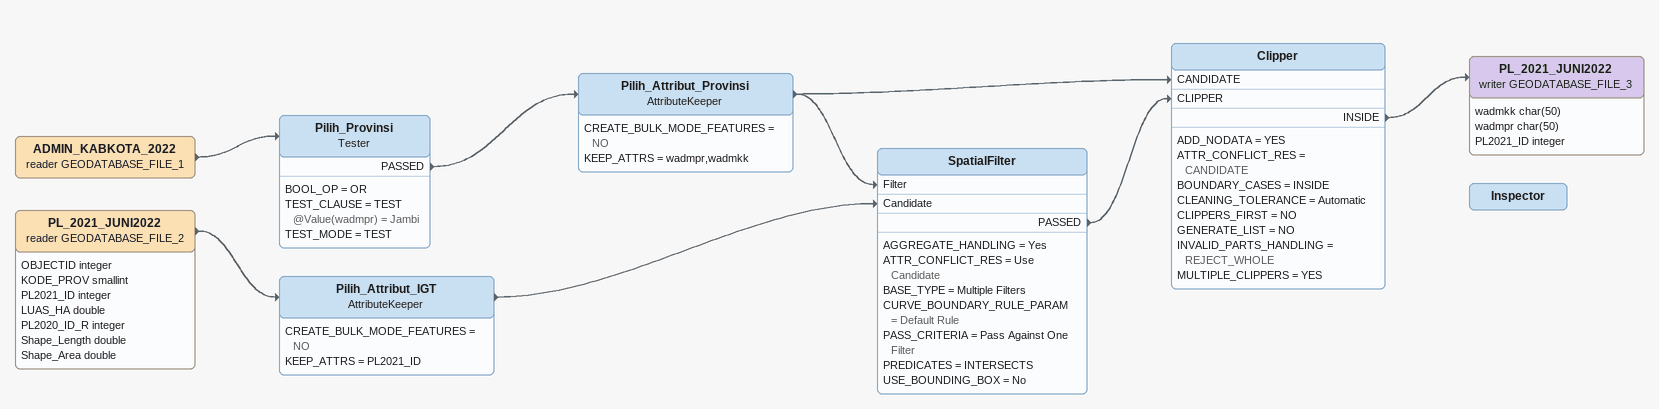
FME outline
ADMIN_KABKOTA_2022 (reader GEODATABASE_FILE_1)
    -> Pilih_Provinsi
Pilih_Provinsi: Tester
    BOOL_OP = OR
    TEST_CLAUSE = TEST @Value(wadmpr) = Jambi
    TEST_MODE = TEST
    PASSED -> Pilih_Attribut_Provinsi
Pilih_Attribut_Provinsi: AttributeKeeper
    CREATE_BULK_MODE_FEATURES = NO
    KEEP_ATTRS = wadmpr,wadmkk
    -> SpatialFilter [Filter]
    -> Clipper [CANDIDATE]
PL_2021_JUNI2022 (reader GEODATABASE_FILE_2)
    attributes: OBJECTID integer, KODE_PROV smallint, PL2021_ID integer, LUAS_HA double, PL2020_ID_R integer, Shape_Length double, Shape_Area double
    -> Pilih_Attribut_IGT
Pilih_Attribut_IGT: AttributeKeeper
    CREATE_BULK_MODE_FEATURES = NO
    KEEP_ATTRS = PL2021_ID
    -> SpatialFilter [Candidate]
SpatialFilter
    AGGREGATE_HANDLING = Yes
    ATTR_CONFLICT_RES = Use Candidate
    BASE_TYPE = Multiple Filters
    CURVE_BOUNDARY_RULE_PARAM = Default Rule
    PASS_CRITERIA = Pass Against One Filter
    PREDICATES = INTERSECTS
    USE_BOUNDING_BOX = No
    PASSED -> Clipper [CLIPPER]
Clipper
    ADD_NODATA = YES
    ATTR_CONFLICT_RES = CANDIDATE
    BOUNDARY_CASES = INSIDE
    CLEANING_TOLERANCE = Automatic
    CLIPPERS_FIRST = NO
    GENERATE_LIST = NO
    INVALID_PARTS_HANDLING = REJECT_WHOLE
    MULTIPLE_CLIPPERS = YES
    INSIDE -> PL_2021_JUNI2022 (writer GEODATABASE_FILE_3)
PL_2021_JUNI2022 (writer GEODATABASE_FILE_3)
    attributes: wadmkk char(50), wadmpr char(50), PL2021_ID integer
Inspector
